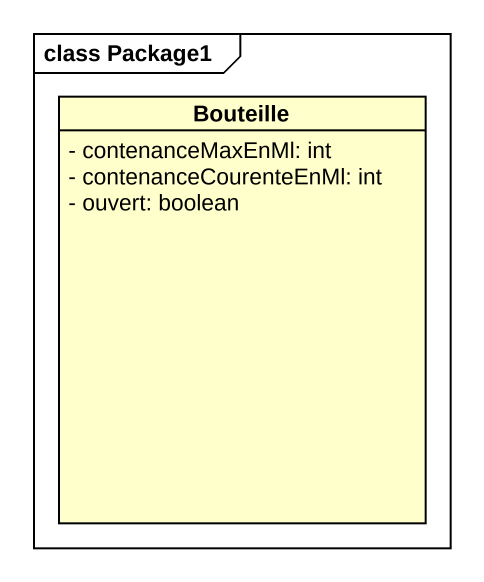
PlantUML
@startuml
mainframe class Package1
hide circle
hide empty members
skinparam classAttributeIconSize 0
class Bouteille {
  - contenanceMaxEnMl: int
  - contenanceCourenteEnMl: int
  - ouvert: boolean
}
@enduml
